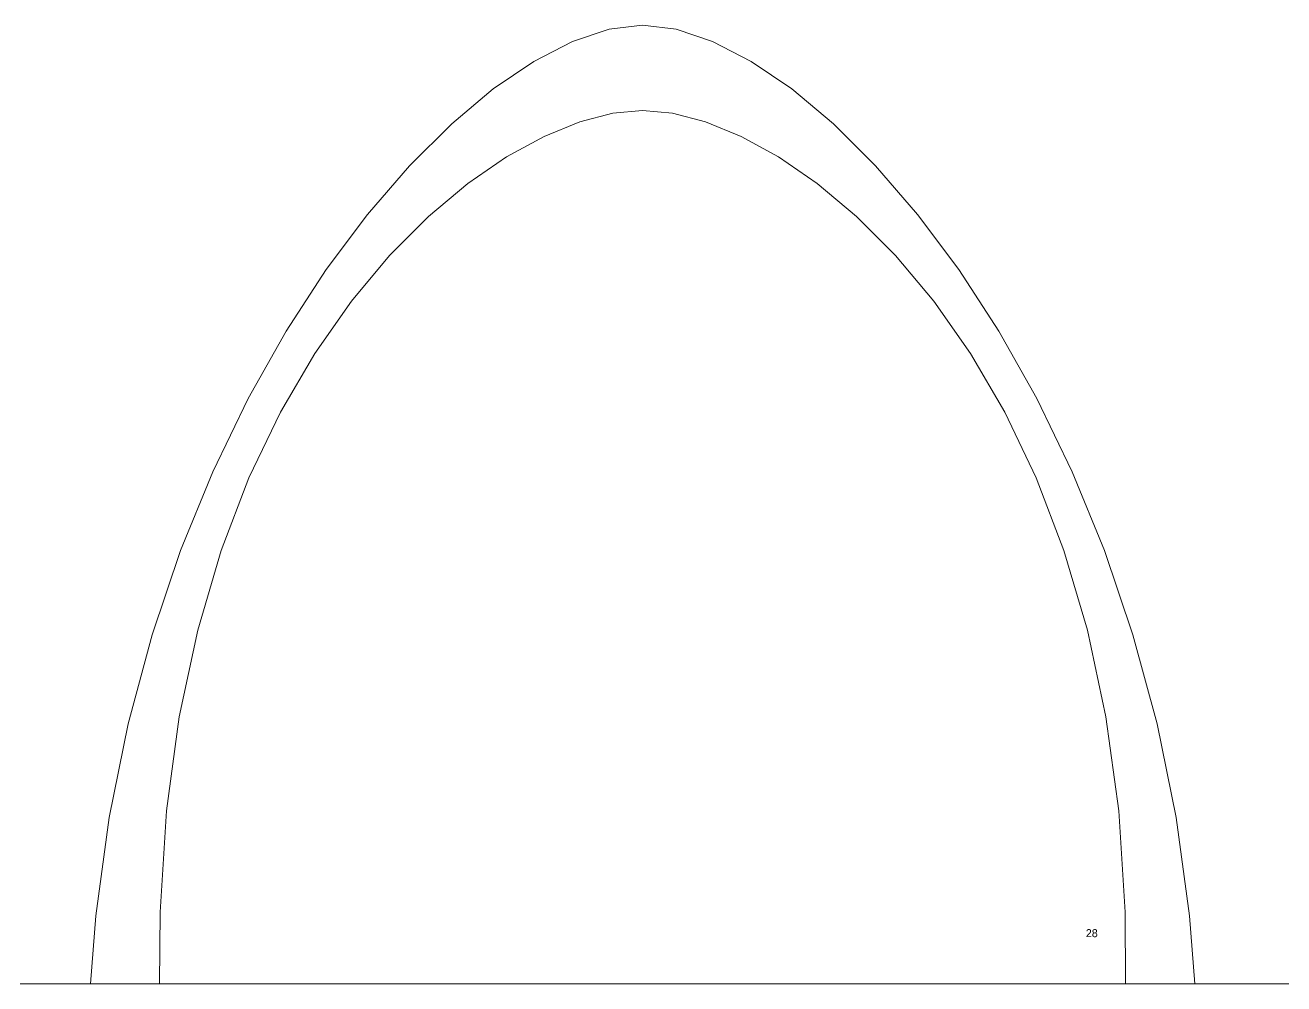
# Model space of a CAD drawing. Header units: inches. Extents: x -92.2 to -4.3, y -5886.5 to -5847.2.
# Drawn here: x -55.64 to -50.36, y -5853.2 to -5849.18 of the extents above; entities that cross this region are included whole.
import ezdxf

# ---------------------------------------------------------------- set-up
doc = ezdxf.new("R2010")
doc.units = ezdxf.units.IN
doc.header["$LTSCALE"] = 0.2
doc.header["$MEASUREMENT"] = 0
doc.layers.get('0').update_dxf_attribs({"lineweight": 0})
doc.layers.add('ARCHES', color=7, linetype='Continuous', lineweight=0)
doc.styles.add('Tw Cen MT', font='Tw Cen MT')

msp = doc.modelspace()

# ---------------------------------------------------------------- linework, layer by layer
at = {"color": 250, "linetype": 'Continuous', "lineweight": 0}
msp.add_line((-37.513007, -5853.201482), (-90.888007, -5853.201482), dxfattribs=at)
at = {"layer": 'ARCHES', "color": 250, "lineweight": 0}
msp.add_lwpolyline([(-53.05196, -5849.184156), (-52.911545, -5849.2014), (-52.758731, -5849.252423), (-52.596091, -5849.336158), (-52.426201, -5849.45154), (-52.251637, -5849.597505), (-52.074974, -5849.772986), (-51.898786, -5849.976918), (-51.72565, -5850.208236), (-51.558139, -5850.465875), (-51.39883, -5850.748769), (-51.250297, -5851.055852), (-51.115116, -5851.38606), (-50.995861, -5851.738327), (-50.895109, -5852.111588), (-50.815434, -5852.504777), (-50.75941, -5852.916828), (-50.736818, -5853.201483), (-50.741758, -5853.201483), (-50.751973, -5853.201483), (-50.766709, -5853.201483), (-50.785214, -5853.201483), (-50.806732, -5853.201483), (-50.830512, -5853.201483), (-50.855798, -5853.201483), (-50.881838, -5853.201483), (-50.907878, -5853.201483), (-50.933165, -5853.201483), (-50.956944, -5853.201483), (-50.978463, -5853.201483), (-50.996967, -5853.201483), (-51.011703, -5853.201483), (-51.021918, -5853.201483), (-51.026859, -5853.201483), (-51.028776, -5852.901026), (-51.055586, -5852.476394), (-51.109169, -5852.082603), (-51.186634, -5851.719176), (-51.285092, -5851.38564), (-51.401651, -5851.081518), (-51.533422, -5850.806335), (-51.677515, -5850.559616), (-51.83104, -5850.340885), (-51.991106, -5850.149668), (-52.154823, -5849.985488), (-52.319302, -5849.847871), (-52.481652, -5849.736342), (-52.638983, -5849.650424), (-52.788404, -5849.589642), (-52.927027, -5849.553522), (-53.05196, -5849.541588), (-53.176899, -5849.553522), (-53.315525, -5849.589642), (-53.46495, -5849.650424), (-53.622282, -5849.736342), (-53.784633, -5849.847871), (-53.949112, -5849.985488), (-54.112829, -5850.149668), (-54.272894, -5850.340885), (-54.426417, -5850.559616), (-54.570508, -5850.806335), (-54.702277, -5851.081518), (-54.818834, -5851.38564), (-54.917289, -5851.719176), (-54.994753, -5852.082603), (-55.048334, -5852.476394), (-55.075144, -5852.901026), (-55.077061, -5853.201483), (-55.082001, -5853.201483), (-55.092216, -5853.201483), (-55.106953, -5853.201483), (-55.125457, -5853.201483), (-55.146976, -5853.201483), (-55.170755, -5853.201483), (-55.196042, -5853.201483), (-55.222082, -5853.201483), (-55.248122, -5853.201483), (-55.273408, -5853.201483), (-55.297187, -5853.201483), (-55.318706, -5853.201483), (-55.33721, -5853.201483), (-55.351947, -5853.201483), (-55.362162, -5853.201483), (-55.367102, -5853.201483), (-55.344509, -5852.916828), (-55.288486, -5852.504777), (-55.208811, -5852.111588), (-55.108059, -5851.738327), (-54.988804, -5851.38606), (-54.853623, -5851.055852), (-54.70509, -5850.748769), (-54.545781, -5850.465875), (-54.37827, -5850.208236), (-54.205134, -5849.976918), (-54.028946, -5849.772986), (-53.852283, -5849.597505), (-53.677719, -5849.45154), (-53.507829, -5849.336158), (-53.345189, -5849.252423), (-53.192375, -5849.2014)], close=True, dxfattribs=at)

# ---------------------------------------------------------------- texts
at = {"layer": 'ARCHES', "color": 250, "insert": (-51.193488, -5852.972425), "char_height": 0.0335457, "width": 0.06069554, "attachment_point": 1, "line_spacing_factor": 1.06639, "style": 'Tw Cen MT'}
msp.add_mtext('28', dxfattribs=at)

doc.saveas('drawing.dxf')
